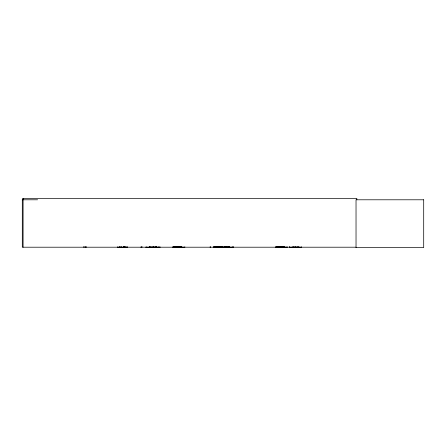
<?xml version="1.0" encoding="UTF-8"?>
<svg xmlns="http://www.w3.org/2000/svg" width="446" height="446" viewBox="0 0 446 446"><rect width="100%" height="100%" fill="white"/><g stroke="black" fill="none" stroke-linecap="round" stroke-linejoin="round"><path stroke-width="0.67" d="M177.642 247.19L177.686 246.811M225.063 247.19L225.068 246.811M225.994 247.19L225.994 246.811M232.238 247.19L232.238 246.811M233.163 247.19L233.169 246.811M294.371 247.19L294.399 246.811M301.541 247.19L301.541 246.811M289.454 247.207L301.574 247.19M296.25 247.145L296.272 246.811M156.223 247.156L156.239 246.811M156.368 247.145L156.401 246.811M145.903 247.207L160.103 247.156M121.089 247.207L127.405 247.168M117.393 247.207L120.258 247.156M85.286 247.19L85.632 246.844M140.875 247.19L141.176 246.844M229.551 247.207L216.728 247.09M216.828 247.207L217.208 247.207M218.284 247.09L218.769 247.207M219.967 247.09L220.475 247.184L220.168 247.184M221.523 246.828L221.4 247.195M221.729 247.184L222.036 247.184L221.506 246.995M224.143 247.195L224.243 246.828M224.249 246.995L224.628 247.078M225.704 247.195L226.189 246.828M227.482 246.828L227.51 247.09M227.761 247.195L227.973 247.195M229.066 247.09L229.428 246.995M289.565 247.156L289.582 246.844M146.087 247.156L146.121 246.844L146.154 247.207M151.662 247.156L151.696 246.844L151.729 247.207M226.038 247.156L226.038 246.811M229.3 247.207L213.428 247.023M121.345 247.156L121.39 246.844M124.897 247.156L124.936 246.844M23.694 198.894L22.3 198.894L22.3 247.207L356.12 247.207M22.3 199.791L37.598 199.791M172.87 246.894L181.801 246.894M213.444 246.894L222.376 246.894M275.645 246.894L284.576 246.894M172.853 247.012L181.817 247.023M275.628 247.023L284.593 247.023M172.858 247.179L184.861 247.19L184.861 246.811M213.439 247.179L233.213 247.19L233.213 246.811M275.639 247.179L287.152 247.106M124.506 246.844L124.529 247.207L124.456 246.811M127.132 247.156L127.088 246.844M156.468 247.156L156.513 246.71M150.731 247.156L150.698 246.844L150.664 247.207M229.35 247.145L229.294 246.811M156.273 247.106L156.295 246.71M356.817 199.791L356.817 198.392L23.086 198.392L23.086 247.207M298.904 246.811L298.904 247.207M298.084 246.71L298.106 247.207M295.391 246.71L295.391 247.207M295.163 246.71L295.163 247.207M293.345 246.71L293.345 247.207M293.111 246.71L293.111 247.207M292.236 246.811L292.236 247.207M289.599 246.811L289.599 247.207M287.152 246.811L287.152 247.207M283.689 246.71L283.689 247.207M283.439 246.71L283.439 247.207M279.976 246.811L279.976 247.207M229.746 246.71L229.712 247.207M228.904 246.71L228.904 247.207M228.776 246.71L228.781 247.207M228.525 246.71L228.536 247.207M228.218 246.61L228.218 247.207M210.501 246.71L210.501 247.207M210.116 246.811L210.088 247.207M181.36 246.71L181.394 247.207M181.109 246.71L181.148 247.207M178.857 246.71L178.852 247.207M159.919 246.811L159.919 247.207M158.241 246.811L158.241 247.207M155.838 246.71L155.838 247.207M155.71 246.71L155.71 247.207M154.695 246.811L154.695 247.207M153.775 246.71L153.775 247.207M153.669 246.811L153.669 247.207M153.558 246.71L153.558 247.207M153.05 246.71L153.05 247.207M152.855 246.71L152.855 247.207M150.151 246.811L150.151 247.207M149.538 246.71L149.538 247.207M149.343 246.71L149.343 247.207M142.045 246.71L142.045 247.207M141.27 246.811L141.226 247.207M127.043 246.811L127.043 247.207M125.053 246.71L125.053 247.207M124.964 246.71L124.98 247.207M123.96 246.71L123.96 247.207M123.837 246.71L123.837 247.207M123.313 246.71L123.313 247.207M121.435 246.811L121.435 247.207M120.348 246.811L120.348 247.207M119.846 246.71L119.846 247.207M119.757 246.71L119.757 247.207M117.766 246.811L117.766 247.207M86.502 246.71L86.502 247.207M85.682 246.811L85.727 247.207M84.768 246.61L84.768 247.207M83.374 246.61L83.374 247.207M423.7 199.791L356.031 199.791L356.031 247.608L423.7 247.608L423.7 199.791M229.512 247.168L229.461 246.71L229.512 247.19M297.861 247.207L297.861 246.71L297.833 247.207M179.671 247.207L179.671 246.811L179.626 247.207M124.133 247.207L124.133 246.811L124.088 247.207"/></g></svg>
